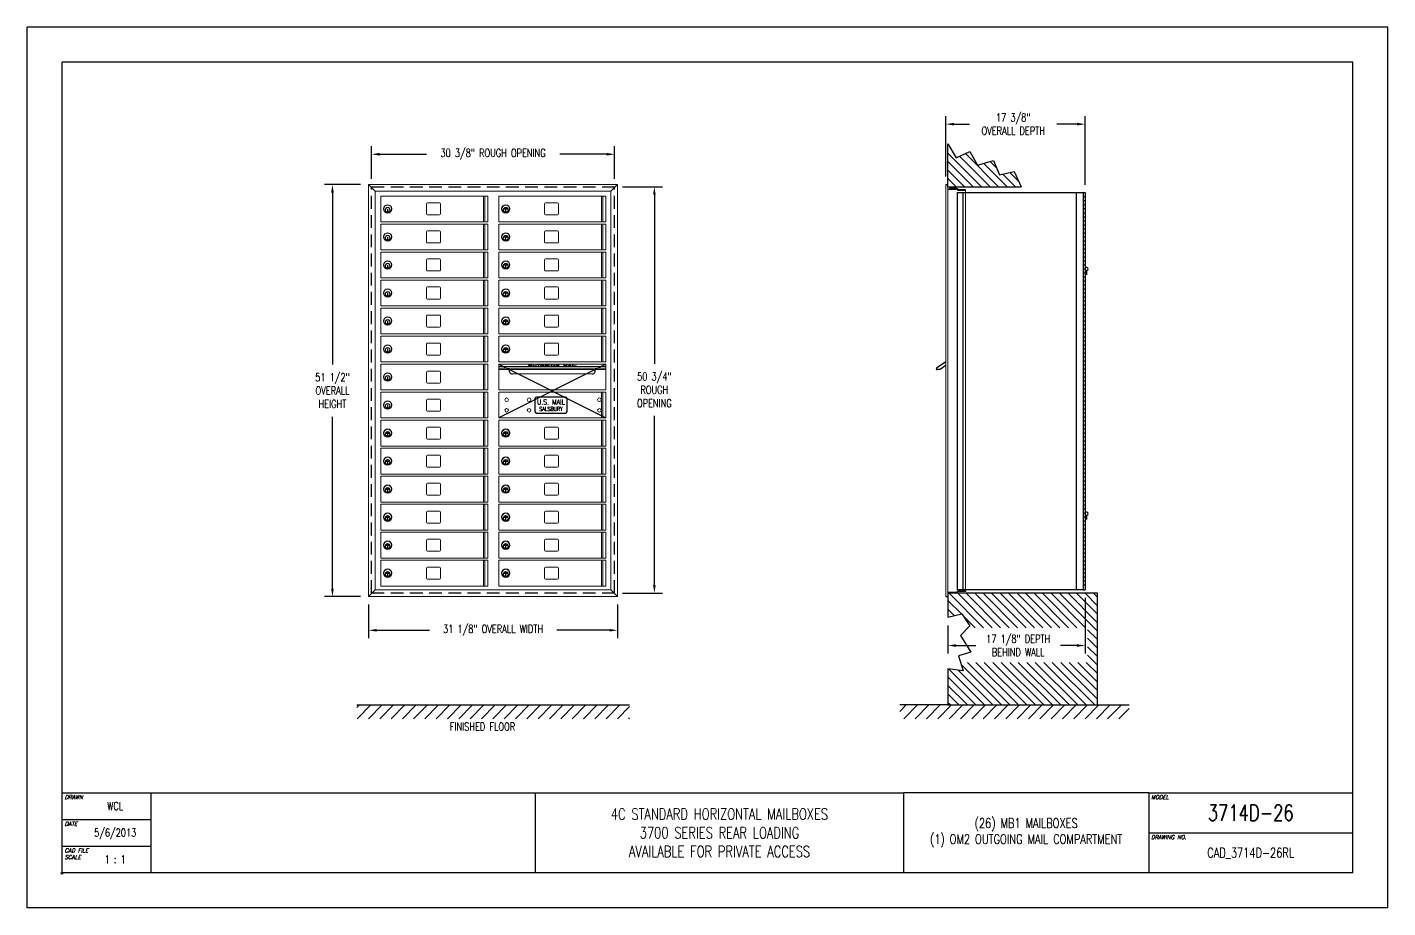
# Model space of a CAD drawing. Header units: inches. Extents: x 0 to 170, y 0 to 110.
import ezdxf
from ezdxf.enums import TextEntityAlignment as Align

# ---------------------------------------------------------------- set-up
doc = ezdxf.new("R2010")
doc.units = ezdxf.units.IN
doc.header["$MEASUREMENT"] = 0
doc.header["$PDMODE"] = 2
doc.header["$PDSIZE"] = 0.2
doc.linetypes.add('HIDDEN', pattern=[0.075, 0.05, -0.025])
doc.styles.add('Simplex Italic', font='SIMPLEX.shx', dxfattribs={"oblique": 15, "height": 3})
doc.styles.add('SQUASHED', font='simplex.shx', dxfattribs={"width": 4})
doc.styles.get("Standard").update_dxf_attribs({"font": 'simplex.shx', "width": 0.75})
doc.dimstyles.get("Standard").update_dxf_attribs({"dimtxt": 1, "dimasz": 1, "dimexe": 1, "dimexo": 1, "dimgap": 1, "dimtad": 0, "dimtih": 1, "dimtoh": 1, "dimdec": 3, "dimzin": 0, "dimdsep": 46, "dimlunit": 5, "dimtxsty": 'Standard', "dimcen": 0, "dimadec": 0, "dimazin": 0, "dimtfac": 1, "dimtdec": 3, "dimtofl": 0, "dimtmove": 0, "dimatfit": 3, "dimfxl": 1, "dimfrac": 2, "dimtolj": 1, "dimtzin": 0, "dimarcsym": 0})
pattern_1 = [(45, (-1454.6711, -186.7414), (-0.7071068, 0.7071068), [])]

# ---------------------------------------------------------------- blocks, each defined once
blk = doc.blocks.new('*D11')
at = {"color": 0, "lineweight": -2, "transparency": 16777216}
for p, q in [((132.18, 38.7), (132.18, 31.76)), ((115.04, 35.28), (115.04, 31.76)), ((116.04, 32.76), (118.53, 32.76)), ((131.18, 32.76), (129.1, 32.76))]:
    blk.add_line(p, q, dxfattribs=at)
at = {"color": 0, "lineweight": -3, "transparency": 16777216}
for points in [[(116.04, 32.93), (116.04, 32.59), (115.04, 32.76)], [(131.18, 32.93), (131.18, 32.59), (132.18, 32.76)]]:
    blk.add_solid(points, dxfattribs=at)
at = {"layer": 'Defpoints', "color": 0, "lineweight": -3, "transparency": 16777216}
for p in [(132.18, 39.7), (115.04, 36.28), (132.18, 32.76)]:
    blk.add_point(p, dxfattribs=at)
at = {"color": 0, "lineweight": -3, "transparency": 16777216, "insert": (123.82, 32.76), "char_height": 1, "attachment_point": 5}
blk.add_mtext('\\A1;17 1/8" DEPTH\\PBEHIND WALL', dxfattribs=at)
blk = doc.blocks.new('*D12')
at = {"color": 0, "lineweight": -2, "transparency": 16777216}
for p, q in [((114.78, 91.34), (114.78, 98.89)), ((132.18, 90.33), (132.18, 98.89)), ((115.78, 97.89), (117.73, 97.89)), ((131.18, 97.89), (128.66, 97.89))]:
    blk.add_line(p, q, dxfattribs=at)
at = {"color": 0, "lineweight": -3, "transparency": 16777216}
for points in [[(115.78, 98.06), (115.78, 97.73), (114.78, 97.89)], [(131.18, 98.06), (131.18, 97.73), (132.18, 97.89)]]:
    blk.add_solid(points, dxfattribs=at)
at = {"layer": 'Defpoints', "color": 0, "lineweight": -3, "transparency": 16777216}
for p in [(132.18, 97.89), (114.78, 90.34), (132.18, 89.33)]:
    blk.add_point(p, dxfattribs=at)
at = {"color": 0, "lineweight": -3, "transparency": 16777216, "insert": (123.2, 97.89), "char_height": 1, "attachment_point": 5}
blk.add_mtext('\\A1;17 3/8"\\POVERALL DEPTH', dxfattribs=at)
blk = doc.blocks.new('*D7')
at = {"color": 0, "lineweight": -2, "transparency": 16777216}
for p, q in [((74.4, 90.07), (79.36, 90.07)), ((78.36, 89.07), (78.36, 67.96)), ((78.36, 40.32), (78.36, 61.44)), ((74.4, 39.32), (79.36, 39.32))]:
    blk.add_line(p, q, dxfattribs=at)
at = {"color": 0, "lineweight": -3, "transparency": 16777216}
for points in [[(78.2, 89.07), (78.53, 89.07), (78.36, 90.07)], [(78.2, 40.32), (78.53, 40.32), (78.36, 39.32)]]:
    blk.add_solid(points, dxfattribs=at)
at = {"layer": 'Defpoints', "color": 0, "lineweight": -3, "transparency": 16777216}
for p in [(73.4, 90.07), (73.4, 39.32), (78.36, 39.32)]:
    blk.add_point(p, dxfattribs=at)
at = {"color": 0, "lineweight": -3, "transparency": 16777216, "insert": (78.36, 64.7), "char_height": 1, "attachment_point": 5}
blk.add_mtext('\\A1;50 3/4"\\PROUGH\\POPENING', dxfattribs=at)
blk = doc.blocks.new('*D8')
at = {"color": 0, "lineweight": -2, "transparency": 16777216}
for p, q in [((43.02, 91.07), (43.02, 95.13)), ((44.02, 94.13), (49.87, 94.13)), ((72.4, 94.13), (66.55, 94.13)), ((73.4, 91.07), (73.4, 95.13))]:
    blk.add_line(p, q, dxfattribs=at)
at = {"color": 0, "lineweight": -3, "transparency": 16777216}
for points in [[(44.02, 94.3), (44.02, 93.96), (43.02, 94.13)], [(72.4, 94.3), (72.4, 93.96), (73.4, 94.13)]]:
    blk.add_solid(points, dxfattribs=at)
at = {"layer": 'Defpoints', "color": 0, "lineweight": -3, "transparency": 16777216}
for p in [(73.4, 94.13), (43.02, 90.07), (73.4, 90.07)]:
    blk.add_point(p, dxfattribs=at)
at = {"color": 0, "lineweight": -3, "transparency": 16777216, "insert": (58.21, 94.13), "char_height": 1, "attachment_point": 5}
blk.add_mtext('\\A1;30 3/8" ROUGH OPENING', dxfattribs=at)
blk = doc.blocks.new('*D9')
at = {"color": 0, "lineweight": -2, "transparency": 16777216}
for p, q in [((42.66, 37.87), (42.66, 33.67)), ((73.76, 37.87), (73.76, 33.67)), ((43.66, 34.67), (50.26, 34.67)), ((72.76, 34.67), (66.16, 34.67))]:
    blk.add_line(p, q, dxfattribs=at)
at = {"color": 0, "lineweight": -3, "transparency": 16777216}
for points in [[(43.66, 34.83), (43.66, 34.5), (42.66, 34.67)], [(72.76, 34.83), (72.76, 34.5), (73.76, 34.67)]]:
    blk.add_solid(points, dxfattribs=at)
at = {"layer": 'Defpoints', "color": 0, "lineweight": -3, "transparency": 16777216}
for p in [(42.66, 38.87), (73.76, 38.87), (73.76, 34.67)]:
    blk.add_point(p, dxfattribs=at)
at = {"color": 0, "lineweight": -3, "transparency": 16777216, "insert": (58.21, 34.67), "char_height": 1, "attachment_point": 5}
blk.add_mtext('\\A1;31 1/8" OVERALL WIDTH', dxfattribs=at)
blk = doc.blocks.new('*D10')
at = {"color": 0, "lineweight": -2, "transparency": 16777216}
for p, q in [((41.66, 90.34), (37.14, 90.34)), ((38.14, 89.34), (38.14, 67.86)), ((38.14, 39.87), (38.14, 61.34)), ((41.66, 38.87), (37.14, 38.87))]:
    blk.add_line(p, q, dxfattribs=at)
at = {"color": 0, "lineweight": -3, "transparency": 16777216}
for points in [[(37.97, 89.34), (38.3, 89.34), (38.14, 90.34)], [(37.97, 39.87), (38.3, 39.87), (38.14, 38.87)]]:
    blk.add_solid(points, dxfattribs=at)
at = {"layer": 'Defpoints', "color": 0, "lineweight": -3, "transparency": 16777216}
for p in [(42.66, 90.34), (38.14, 38.87), (42.66, 38.87)]:
    blk.add_point(p, dxfattribs=at)
at = {"color": 0, "lineweight": -3, "transparency": 16777216, "insert": (38.14, 64.6), "char_height": 1, "attachment_point": 5}
blk.add_mtext('\\A1;51 1/2"\\POVERALL\\PHEIGHT', dxfattribs=at)

msp = doc.modelspace()

# ---------------------------------------------------------------- hatches: boundary and pattern name
at = {"lineweight": -3}
h = msp.add_hatch(dxfattribs=at)
h.set_pattern_fill('ANSI31', color=256, scale=6, angle=90, style=0)
h.set_pattern_definition([(135, (-1614.1793, -322.2179), (-0.5303301, -0.5303301), [])])
h.paths.add_polyline_path([(118.7516, 92.7616), (117.7898, 94.463), (116.051, 93.6863), (115.0404, 95.4246), (115.0404, 90.0737), (124.1828, 90.0737), (123.302, 91.9849), (121.4893, 91.541), (120.7494, 93.3534)])
h = msp.add_hatch(dxfattribs=at)
h.set_pattern_fill('ANSI31', color=256, scale=6, angle=90, style=0)
h.set_pattern_definition([(135, (-1614.1793, -318.7179), (-0.5303301, -0.5303301), [])])
h.paths.add_polyline_path([(115.0404, 39.3237), (115.0404, 38.8667), (115.0404, 36.2832), (116.7818, 36.7177), (117.7814, 35.239), (117.5475, 34.9891), (132.4761, 34.9891), (132.4761, 30.6512), (116.6146, 30.6512), (116.9631, 29.5885), (115.0404, 29.8452), (115.0404, 25.3337), (133.6754, 25.3337), (133.6754, 39.3237)])
h = msp.add_hatch(dxfattribs=at)
h.set_pattern_fill('ANSI31', scale=8, style=0)
h.set_pattern_definition(pattern_1)
h.paths.add_polyline_path([(75.2567, 23.6233), (75.2567, 25.3337), (41.1971, 25.3337), (41.1971, 23.6233)])
h = msp.add_hatch(dxfattribs=at)
h.set_pattern_fill('ANSI31', scale=8, style=0)
h.set_pattern_definition(pattern_1)
h.paths.add_polyline_path([(75.2567, 23.6233), (75.2567, 25.3337), (41.1971, 25.3337), (41.1971, 23.6233)])
h = msp.add_hatch(dxfattribs=at)
h.set_pattern_fill('ANSI31', scale=8, style=0)
h.set_pattern_definition([(45, (-1447.1524, -186.7414), (-0.7071068, 0.7071068), [])])
h.paths.add_polyline_path([(109.0404, 25.3337), (109.0404, 23.6233), (137.6754, 23.6233), (137.6754, 25.3337), (131.6754, 25.3337), (115.0404, 25.3337)])

# ---------------------------------------------------------------- linework, layer by layer
at = {"color": 7}
for p, q in [((170, 110), (0, 110)), ((0, 0), (0, 110)), ((170, 0), (170, 110)), ((165.625, 105.625), (4.375, 105.625)), ((4.375, 4.375), (4.375, 105.625)), ((165.625, 4.375), (165.625, 105.625)), ((15.505, 4.375), (15.505, 14.375)), ((63.5, 4.375), (63.5, 14.375)), ((4.375, 11.045), (15.505, 11.045)), ((140.125, 9.375), (165.625, 9.375)), ((4.375, 7.715), (15.505, 7.715)), ((165.625, 4.375), (4.375, 4.375)), ((170, 0), (0, 0))]:
    msp.add_line(p, q, dxfattribs=at)
at = {"color": 7, "lineweight": -3}
for p, q in [((115.0404, 90.0737), (115.0404, 95.4246)), ((115.0404, 95.4246), (116.051, 93.6863)), ((116.051, 93.6863), (117.7898, 94.463)), ((117.7898, 94.463), (118.7516, 92.7616)), ((118.7516, 92.7616), (120.7494, 93.3534)), ((120.7494, 93.3534), (121.4893, 91.541)), ((121.4893, 91.541), (123.302, 91.9849)), ((123.302, 91.9849), (124.1828, 90.0737)), ((114.7754, 90.3367), (115.0404, 90.3367)), ((115.0404, 90.0737), (124.1828, 90.0737)), ((115.0404, 89.7687), (116.1254, 89.7687)), ((116.1054, 89.8327), (115.2454, 89.8327)), ((115.2454, 89.8327), (115.2454, 89.7687)), ((116.1054, 89.7687), (116.1054, 89.8327)), ((116.1254, 89.8367), (116.1254, 89.7687)), ((116.1254, 89.8367), (116.2454, 89.8367)), ((116.2454, 89.8367), (116.2454, 89.6247)), ((116.2454, 89.6247), (117.2454, 89.6247)), ((116.2454, 89.3337), (131.9254, 89.3337)), ((116.2454, 39.6987), (116.2454, 89.3337)), ((116.3654, 89.6887), (116.3654, 89.6247)), ((117.2254, 89.6887), (116.3654, 89.6887)), ((116.9454, 39.6987), (116.9454, 89.3337)), ((117.2254, 89.6247), (117.2254, 89.6887)), ((131.0504, 89.3337), (131.0504, 39.6987)), ((131.9254, 89.3337), (131.9254, 39.6987)), ((131.9254, 89.3337), (131.9254, 39.6987)), ((132.1754, 89.3337), (132.1754, 39.6987)), ((115.0404, 39.4347), (116.1254, 39.4347)), ((115.0404, 39.3237), (115.0404, 36.2832)), ((115.0404, 39.3237), (133.6754, 39.3237)), ((115.2454, 39.3707), (115.2454, 39.4347)), ((116.1054, 39.3707), (115.2454, 39.3707)), ((116.1054, 39.4347), (116.1054, 39.3707)), ((116.1254, 39.3667), (116.1254, 39.4347)), ((116.1254, 39.3667), (116.2454, 39.3667)), ((116.2454, 39.6987), (117.2454, 39.6987)), ((131.9254, 39.6987), (116.2454, 39.6987)), ((116.2454, 39.5787), (117.2454, 39.5787)), ((116.2454, 39.3667), (116.2454, 39.5787)), ((116.3654, 39.5147), (116.3654, 39.5787)), ((117.2254, 39.5147), (116.3654, 39.5147)), ((117.2254, 39.5787), (117.2254, 39.5147)), ((133.6754, 39.3237), (133.6754, 25.3337)), ((114.7754, 38.8667), (115.0404, 38.8667)), ((115.0404, 29.8452), (115.0404, 25.3337)), ((41.1971, 25.3337), (75.2567, 25.3337)), ((41.1971, 25.3337), (75.2567, 25.3337)), ((115.0404, 25.3337), (109.0404, 25.3337)), ((115.0404, 25.3337), (133.6754, 25.3337)), ((133.6754, 25.3337), (137.6754, 25.3337))]:
    msp.add_line(p, q, dxfattribs=at)
at = {"color": 7, "linetype": 'Continuous', "lineweight": 15}
for p, q in [((115.0404, 93.8367), (115.0404, 38.8667)), ((42.6607, 90.3367), (43.4927, 89.5047)), ((42.6607, 90.3367), (73.7567, 90.3367)), ((42.6607, 38.8667), (42.6607, 90.3367)), ((42.6607, 90.3367), (73.7567, 90.3367)), ((73.7567, 90.3367), (72.9247, 89.5047)), ((73.7567, 90.3367), (73.7567, 38.8667)), ((114.7754, 90.3367), (114.7754, 38.8667)), ((43.4927, 89.5047), (72.9247, 89.5047)), ((43.4927, 39.6987), (43.4927, 89.5047)), ((44.1637, 88.9137), (57.5387, 88.9137)), ((44.1637, 88.9137), (44.1637, 85.6837)), ((57.0198, 88.9137), (57.0198, 85.6837)), ((57.1606, 88.9137), (57.1606, 85.6837)), ((57.5387, 85.6837), (57.5387, 88.9137)), ((58.9177, 88.9137), (72.2927, 88.9137)), ((58.9177, 88.9137), (58.9177, 85.6837)), ((71.7738, 88.9137), (71.7738, 85.6837)), ((71.9146, 88.9137), (71.9146, 85.6837)), ((72.2927, 85.6837), (72.2927, 88.9137)), ((72.9247, 89.5047), (72.9247, 39.6987)), ((117.2454, 89.6247), (117.2454, 39.5787)), ((45.0087, 87.2787), (45.0087, 86.9787)), ((45.0687, 87.2787), (45.0087, 87.2787)), ((45.0087, 86.9787), (45.0687, 86.9787)), ((45.0687, 86.9787), (45.0687, 87.2787)), ((49.8787, 87.9237), (49.8787, 86.6737)), ((51.5037, 88.0487), (50.0037, 88.0487)), ((51.6287, 86.6737), (51.6287, 87.9237)), ((59.7627, 87.2787), (59.7627, 86.9787)), ((59.8227, 87.2787), (59.7627, 87.2787)), ((59.7627, 86.9787), (59.8227, 86.9787)), ((59.8227, 86.9787), (59.8227, 87.2787)), ((64.6327, 87.9237), (64.6327, 86.6737)), ((66.2577, 88.0487), (64.7577, 88.0487)), ((66.3827, 86.6737), (66.3827, 87.9237)), ((44.1637, 85.6837), (57.5387, 85.6837)), ((44.1637, 85.4137), (57.5387, 85.4137)), ((44.1637, 85.4137), (44.1637, 82.1837)), ((50.0037, 86.5487), (51.5037, 86.5487)), ((57.0198, 85.4137), (57.0198, 82.1837)), ((57.1606, 85.4137), (57.1606, 82.1837)), ((57.5387, 82.1837), (57.5387, 85.4137)), ((58.9177, 85.6837), (72.2927, 85.6837)), ((58.9177, 85.4137), (72.2927, 85.4137)), ((58.9177, 85.4137), (58.9177, 82.1837)), ((64.7577, 86.5487), (66.2577, 86.5487)), ((71.7738, 85.4137), (71.7738, 82.1837)), ((71.9146, 85.4137), (71.9146, 82.1837)), ((72.2927, 82.1837), (72.2927, 85.4137)), ((45.0087, 83.7787), (45.0087, 83.4787)), ((45.0687, 83.7787), (45.0087, 83.7787)), ((45.0087, 83.4787), (45.0687, 83.4787)), ((45.0687, 83.4787), (45.0687, 83.7787)), ((49.8787, 84.4237), (49.8787, 83.1737)), ((51.5037, 84.5487), (50.0037, 84.5487)), ((51.6287, 83.1737), (51.6287, 84.4237)), ((59.7627, 83.7787), (59.7627, 83.4787)), ((59.8227, 83.7787), (59.7627, 83.7787)), ((59.7627, 83.4787), (59.8227, 83.4787)), ((59.8227, 83.4787), (59.8227, 83.7787)), ((64.6327, 84.4237), (64.6327, 83.1737)), ((66.2577, 84.5487), (64.7577, 84.5487)), ((66.3827, 83.1737), (66.3827, 84.4237)), ((44.1637, 82.1837), (57.5387, 82.1837)), ((44.1637, 81.9137), (44.1637, 78.6837)), ((44.1637, 81.9137), (57.5387, 81.9137)), ((50.0037, 83.0487), (51.5037, 83.0487)), ((57.0198, 81.9137), (57.0198, 78.6837)), ((57.1606, 81.9137), (57.1606, 78.6837)), ((57.5387, 78.6837), (57.5387, 81.9137)), ((58.9177, 82.1837), (72.2927, 82.1837)), ((58.9177, 81.9137), (58.9177, 78.6837)), ((58.9177, 81.9137), (72.2927, 81.9137)), ((64.7577, 83.0487), (66.2577, 83.0487)), ((71.7738, 81.9137), (71.7738, 78.6837)), ((71.9146, 81.9137), (71.9146, 78.6837)), ((72.2927, 78.6837), (72.2927, 81.9137)), ((45.0687, 80.2787), (45.0087, 80.2787)), ((45.0087, 80.2787), (45.0087, 79.9787)), ((45.0087, 79.9787), (45.0687, 79.9787)), ((45.0687, 79.9787), (45.0687, 80.2787)), ((49.8787, 80.9237), (49.8787, 79.6737)), ((51.5037, 81.0487), (50.0037, 81.0487)), ((51.6287, 79.6737), (51.6287, 80.9237)), ((59.8227, 80.2787), (59.7627, 80.2787)), ((59.7627, 80.2787), (59.7627, 79.9787)), ((59.7627, 79.9787), (59.8227, 79.9787)), ((59.8227, 79.9787), (59.8227, 80.2787)), ((64.6327, 80.9237), (64.6327, 79.6737)), ((66.2577, 81.0487), (64.7577, 81.0487)), ((66.3827, 79.6737), (66.3827, 80.9237)), ((44.1637, 78.6837), (57.5387, 78.6837)), ((44.1637, 78.4137), (57.5387, 78.4137)), ((44.1637, 78.4137), (44.1637, 75.1837)), ((50.0037, 79.5487), (51.5037, 79.5487)), ((57.0198, 78.4137), (57.0198, 75.1837)), ((57.1606, 78.4137), (57.1606, 75.1837)), ((57.5387, 75.1837), (57.5387, 78.4137)), ((58.9177, 78.6837), (72.2927, 78.6837)), ((58.9177, 78.4137), (72.2927, 78.4137)), ((58.9177, 78.4137), (58.9177, 75.1837)), ((64.7577, 79.5487), (66.2577, 79.5487)), ((71.7738, 78.4137), (71.7738, 75.1837)), ((71.9146, 78.4137), (71.9146, 75.1837)), ((72.2927, 75.1837), (72.2927, 78.4137)), ((45.0087, 76.7787), (45.0087, 76.4787)), ((45.0687, 76.7787), (45.0087, 76.7787)), ((45.0687, 76.4787), (45.0687, 76.7787)), ((49.8787, 77.4237), (49.8787, 76.1737)), ((51.5037, 77.5487), (50.0037, 77.5487)), ((51.6287, 76.1737), (51.6287, 77.4237)), ((59.7627, 76.7787), (59.7627, 76.4787)), ((59.8227, 76.7787), (59.7627, 76.7787)), ((59.8227, 76.4787), (59.8227, 76.7787)), ((64.6327, 77.4237), (64.6327, 76.1737)), ((66.2577, 77.5487), (64.7577, 77.5487)), ((66.3827, 76.1737), (66.3827, 77.4237)), ((44.1637, 75.1837), (57.5387, 75.1837)), ((44.1637, 74.9137), (44.1637, 71.6837)), ((44.1637, 74.9137), (57.5387, 74.9137)), ((45.0087, 76.4787), (45.0687, 76.4787)), ((50.0037, 76.0487), (51.5037, 76.0487)), ((57.0198, 74.9137), (57.0198, 71.6837)), ((57.1606, 74.9137), (57.1606, 71.6837)), ((57.5387, 71.6837), (57.5387, 74.9137)), ((58.9177, 75.1837), (72.2927, 75.1837)), ((58.9177, 74.9137), (58.9177, 71.6837)), ((58.9177, 74.9137), (72.2927, 74.9137)), ((59.7627, 76.4787), (59.8227, 76.4787)), ((64.7577, 76.0487), (66.2577, 76.0487)), ((71.7738, 74.9137), (71.7738, 71.6837)), ((71.9146, 74.9137), (71.9146, 71.6837)), ((72.2927, 71.6837), (72.2927, 74.9137)), ((45.0687, 73.2787), (45.0087, 73.2787)), ((45.0087, 73.2787), (45.0087, 72.9787)), ((45.0687, 72.9787), (45.0687, 73.2787)), ((49.8787, 73.9237), (49.8787, 72.6737)), ((51.5037, 74.0487), (50.0037, 74.0487)), ((51.6287, 72.6737), (51.6287, 73.9237)), ((59.8227, 73.2787), (59.7627, 73.2787)), ((59.7627, 73.2787), (59.7627, 72.9787)), ((59.8227, 72.9787), (59.8227, 73.2787)), ((64.6327, 73.9237), (64.6327, 72.6737)), ((66.2577, 74.0487), (64.7577, 74.0487)), ((66.3827, 72.6737), (66.3827, 73.9237)), ((44.1637, 71.6837), (57.5387, 71.6837)), ((44.1637, 71.4137), (44.1637, 68.1837)), ((44.1637, 71.4137), (57.5387, 71.4137)), ((45.0087, 72.9787), (45.0687, 72.9787)), ((50.0037, 72.5487), (51.5037, 72.5487)), ((57.0198, 71.4137), (57.0198, 68.1837)), ((57.1606, 71.4137), (57.1606, 68.1837)), ((57.5387, 68.1837), (57.5387, 71.4137)), ((58.9177, 71.6837), (72.2927, 71.6837)), ((58.9177, 71.4137), (72.2927, 71.4137)), ((58.9177, 71.4137), (58.9177, 68.1837)), ((59.7627, 72.9787), (59.8227, 72.9787)), ((64.7577, 72.5487), (66.2577, 72.5487)), ((71.7738, 71.4137), (71.7738, 68.1837)), ((71.9146, 71.4137), (71.9146, 68.1837)), ((72.2927, 68.1837), (72.2927, 71.4137)), ((45.0687, 69.7787), (45.0087, 69.7787)), ((45.0087, 69.7787), (45.0087, 69.4787)), ((45.0687, 69.4787), (45.0687, 69.7787)), ((49.8787, 70.4237), (49.8787, 69.1737)), ((51.5037, 70.5487), (50.0037, 70.5487)), ((51.6287, 69.1737), (51.6287, 70.4237)), ((59.7627, 69.7787), (59.7627, 69.4787)), ((59.8227, 69.7787), (59.7627, 69.7787)), ((59.8227, 69.4787), (59.8227, 69.7787)), ((64.6327, 70.4237), (64.6327, 69.1737)), ((66.2577, 70.5487), (64.7577, 70.5487)), ((66.3827, 69.1737), (66.3827, 70.4237)), ((44.1637, 68.1837), (57.5387, 68.1837)), ((45.0087, 69.4787), (45.0687, 69.4787)), ((50.0037, 69.0487), (51.5037, 69.0487)), ((58.9177, 68.1837), (72.2927, 68.1837)), ((59.7627, 69.4787), (59.8227, 69.4787)), ((64.7577, 69.0487), (66.2577, 69.0487)), ((44.1637, 67.9137), (57.5387, 67.9137)), ((44.1637, 67.9137), (44.1637, 64.6837)), ((49.8787, 66.9237), (49.8787, 65.6737)), ((51.5037, 67.0487), (50.0037, 67.0487)), ((51.6287, 65.6737), (51.6287, 66.9237)), ((57.0198, 67.9137), (57.0198, 64.6837)), ((57.1606, 67.9137), (57.1606, 64.6837)), ((57.5387, 64.6837), (57.5387, 67.9137)), ((58.9177, 67.9137), (58.9177, 64.6837)), ((72.2927, 64.6837), (72.2927, 67.9137)), ((44.1637, 64.6837), (57.5387, 64.6837)), ((45.0087, 66.2787), (45.0087, 65.9787)), ((45.0687, 66.2787), (45.0087, 66.2787)), ((45.0087, 65.9787), (45.0687, 65.9787)), ((45.0687, 65.9787), (45.0687, 66.2787)), ((50.0037, 65.5487), (51.5037, 65.5487)), ((44.1637, 64.4137), (44.1637, 61.1837)), ((44.1637, 64.4137), (57.5387, 64.4137)), ((49.8787, 63.4237), (49.8787, 62.1737)), ((51.5037, 63.5487), (50.0037, 63.5487)), ((51.6287, 62.1737), (51.6287, 63.4237)), ((57.0198, 64.4137), (57.0198, 61.1837)), ((57.1606, 64.4137), (57.1606, 61.1837)), ((57.5387, 61.1837), (57.5387, 64.4137)), ((58.9177, 64.4137), (58.9177, 61.1837)), ((58.9177, 64.4137), (72.2927, 64.4137)), ((71.7738, 64.4137), (71.7738, 61.1837)), ((71.9146, 64.4137), (71.9146, 61.1837)), ((72.2927, 61.1837), (72.2927, 64.4137)), ((45.0687, 62.7787), (45.0087, 62.7787)), ((45.0087, 62.7787), (45.0087, 62.4787)), ((45.0087, 62.4787), (45.0687, 62.4787)), ((45.0687, 62.4787), (45.0687, 62.7787)), ((50.0037, 62.0487), (51.5037, 62.0487)), ((44.1637, 61.1837), (57.5387, 61.1837)), ((44.1637, 60.9137), (44.1637, 57.6837)), ((44.1637, 60.9137), (57.5387, 60.9137)), ((49.8787, 59.9237), (49.8787, 58.6737)), ((51.5037, 60.0487), (50.0037, 60.0487)), ((51.6287, 58.6737), (51.6287, 59.9237)), ((57.0198, 60.9137), (57.0198, 57.6837)), ((57.1606, 60.9137), (57.1606, 57.6837)), ((57.5387, 57.6837), (57.5387, 60.9137)), ((58.9177, 61.1837), (72.2927, 61.1837)), ((58.9177, 60.9137), (72.2927, 60.9137)), ((58.9177, 60.9137), (58.9177, 57.6837)), ((64.6327, 59.9237), (64.6327, 58.6737)), ((66.2577, 60.0487), (64.7577, 60.0487)), ((66.3827, 58.6737), (66.3827, 59.9237)), ((71.7738, 60.9137), (71.7738, 57.6837)), ((71.9146, 60.9137), (71.9146, 57.6837)), ((72.2927, 57.6837), (72.2927, 60.9137)), ((45.0687, 59.2787), (45.0087, 59.2787)), ((45.0087, 59.2787), (45.0087, 58.9787)), ((45.0087, 58.9787), (45.0687, 58.9787)), ((45.0687, 58.9787), (45.0687, 59.2787)), ((50.0037, 58.5487), (51.5037, 58.5487)), ((59.7627, 59.2787), (59.7627, 58.9787)), ((59.8227, 59.2787), (59.7627, 59.2787)), ((59.7627, 58.9787), (59.8227, 58.9787)), ((59.8227, 58.9787), (59.8227, 59.2787)), ((64.7577, 58.5487), (66.2577, 58.5487)), ((44.1637, 57.6837), (57.5387, 57.6837)), ((44.1637, 57.4137), (57.5387, 57.4137)), ((44.1637, 57.4137), (44.1637, 54.1837)), ((49.8787, 56.4237), (49.8787, 55.1737)), ((51.5037, 56.5487), (50.0037, 56.5487)), ((51.6287, 55.1737), (51.6287, 56.4237)), ((57.0198, 57.4137), (57.0198, 54.1837)), ((57.1606, 57.4137), (57.1606, 54.1837)), ((57.5387, 54.1837), (57.5387, 57.4137)), ((58.9177, 57.6837), (72.2927, 57.6837)), ((58.9177, 57.4137), (72.2927, 57.4137)), ((58.9177, 57.4137), (58.9177, 54.1837)), ((64.6327, 56.4237), (64.6327, 55.1737)), ((66.2577, 56.5487), (64.7577, 56.5487)), ((66.3827, 55.1737), (66.3827, 56.4237)), ((71.7738, 57.4137), (71.7738, 54.1837)), ((71.9146, 57.4137), (71.9146, 54.1837)), ((72.2927, 54.1837), (72.2927, 57.4137)), ((45.0087, 55.7787), (45.0087, 55.4787)), ((45.0687, 55.7787), (45.0087, 55.7787)), ((45.0087, 55.4787), (45.0687, 55.4787)), ((45.0687, 55.4787), (45.0687, 55.7787)), ((50.0037, 55.0487), (51.5037, 55.0487)), ((59.8227, 55.7787), (59.7627, 55.7787)), ((59.7627, 55.7787), (59.7627, 55.4787)), ((59.7627, 55.4787), (59.8227, 55.4787)), ((59.8227, 55.4787), (59.8227, 55.7787)), ((64.7577, 55.0487), (66.2577, 55.0487)), ((44.1637, 54.1837), (57.5387, 54.1837)), ((44.1637, 53.9137), (57.5387, 53.9137)), ((44.1637, 53.9137), (44.1637, 50.6837)), ((49.8787, 52.9237), (49.8787, 51.6737)), ((51.5037, 53.0487), (50.0037, 53.0487)), ((51.6287, 51.6737), (51.6287, 52.9237)), ((57.0198, 53.9137), (57.0198, 50.6837)), ((57.1606, 53.9137), (57.1606, 50.6837)), ((57.5387, 50.6837), (57.5387, 53.9137)), ((58.9177, 54.1837), (72.2927, 54.1837)), ((58.9177, 53.9137), (72.2927, 53.9137)), ((58.9177, 53.9137), (58.9177, 50.6837)), ((64.6327, 52.9237), (64.6327, 51.6737)), ((66.2577, 53.0487), (64.7577, 53.0487)), ((66.3827, 51.6737), (66.3827, 52.9237)), ((71.7738, 53.9137), (71.7738, 50.6837)), ((71.9146, 53.9137), (71.9146, 50.6837)), ((72.2927, 50.6837), (72.2927, 53.9137)), ((45.0087, 52.2787), (45.0087, 51.9787)), ((45.0687, 52.2787), (45.0087, 52.2787)), ((45.0087, 51.9787), (45.0687, 51.9787)), ((45.0687, 51.9787), (45.0687, 52.2787)), ((50.0037, 51.5487), (51.5037, 51.5487)), ((59.8227, 52.2787), (59.7627, 52.2787)), ((59.7627, 52.2787), (59.7627, 51.9787)), ((59.7627, 51.9787), (59.8227, 51.9787)), ((59.8227, 51.9787), (59.8227, 52.2787)), ((64.7577, 51.5487), (66.2577, 51.5487)), ((44.1637, 50.6837), (57.5387, 50.6837)), ((44.1637, 50.4137), (57.5387, 50.4137)), ((44.1637, 50.4137), (44.1637, 47.1837)), ((49.8787, 49.4237), (49.8787, 48.1737)), ((51.5037, 49.5487), (50.0037, 49.5487)), ((51.6287, 48.1737), (51.6287, 49.4237)), ((57.0198, 50.4137), (57.0198, 47.1837)), ((57.1606, 50.4137), (57.1606, 47.1837)), ((57.5387, 47.1837), (57.5387, 50.4137)), ((58.9177, 50.6837), (72.2927, 50.6837)), ((58.9177, 50.4137), (72.2927, 50.4137)), ((58.9177, 50.4137), (58.9177, 47.1837)), ((64.6327, 49.4237), (64.6327, 48.1737)), ((66.2577, 49.5487), (64.7577, 49.5487)), ((66.3827, 48.1737), (66.3827, 49.4237)), ((71.7738, 50.4137), (71.7738, 47.1837)), ((71.9146, 50.4137), (71.9146, 47.1837)), ((72.2927, 47.1837), (72.2927, 50.4137)), ((45.0087, 48.7787), (45.0087, 48.4787)), ((45.0687, 48.7787), (45.0087, 48.7787)), ((45.0087, 48.4787), (45.0687, 48.4787)), ((45.0687, 48.4787), (45.0687, 48.7787)), ((50.0037, 48.0487), (51.5037, 48.0487)), ((59.8227, 48.7787), (59.7627, 48.7787)), ((59.7627, 48.7787), (59.7627, 48.4787)), ((59.7627, 48.4787), (59.8227, 48.4787)), ((59.8227, 48.4787), (59.8227, 48.7787)), ((64.7577, 48.0487), (66.2577, 48.0487)), ((44.1637, 47.1837), (57.5387, 47.1837)), ((44.1637, 46.9137), (57.5387, 46.9137)), ((44.1637, 46.9137), (44.1637, 43.6837)), ((49.8787, 45.9237), (49.8787, 44.6737)), ((51.5037, 46.0487), (50.0037, 46.0487)), ((51.6287, 44.6737), (51.6287, 45.9237)), ((57.0198, 46.9137), (57.0198, 43.6837)), ((57.1606, 46.9137), (57.1606, 43.6837)), ((57.5387, 43.6837), (57.5387, 46.9137)), ((58.9177, 47.1837), (72.2927, 47.1837)), ((58.9177, 46.9137), (72.2927, 46.9137)), ((58.9177, 46.9137), (58.9177, 43.6837)), ((64.6327, 45.9237), (64.6327, 44.6737)), ((66.2577, 46.0487), (64.7577, 46.0487)), ((66.3827, 44.6737), (66.3827, 45.9237)), ((71.7738, 46.9137), (71.7738, 43.6837)), ((71.9146, 46.9137), (71.9146, 43.6837)), ((72.2927, 43.6837), (72.2927, 46.9137)), ((45.0087, 45.2787), (45.0087, 44.9787)), ((45.0687, 45.2787), (45.0087, 45.2787)), ((45.0087, 44.9787), (45.0687, 44.9787)), ((45.0687, 44.9787), (45.0687, 45.2787)), ((50.0037, 44.5487), (51.5037, 44.5487)), ((59.8227, 45.2787), (59.7627, 45.2787)), ((59.7627, 45.2787), (59.7627, 44.9787)), ((59.7627, 44.9787), (59.8227, 44.9787)), ((59.8227, 44.9787), (59.8227, 45.2787)), ((64.7577, 44.5487), (66.2577, 44.5487)), ((44.1637, 43.6837), (57.5387, 43.6837)), ((44.1637, 43.4137), (57.5387, 43.4137)), ((44.1637, 43.4137), (44.1637, 40.1837)), ((51.5037, 42.5487), (50.0037, 42.5487)), ((57.0198, 43.4137), (57.0198, 40.1837)), ((57.1606, 43.4137), (57.1606, 40.1837)), ((57.5387, 40.1837), (57.5387, 43.4137)), ((58.9177, 43.6837), (72.2927, 43.6837)), ((58.9177, 43.4137), (72.2927, 43.4137)), ((58.9177, 43.4137), (58.9177, 40.1837)), ((66.2577, 42.5487), (64.7577, 42.5487)), ((71.7738, 43.4137), (71.7738, 40.1837)), ((71.9146, 43.4137), (71.9146, 40.1837)), ((72.2927, 40.1837), (72.2927, 43.4137)), ((45.0087, 41.7787), (45.0087, 41.4787)), ((45.0687, 41.7787), (45.0087, 41.7787)), ((45.0087, 41.4787), (45.0687, 41.4787)), ((45.0687, 41.4787), (45.0687, 41.7787)), ((49.8787, 42.4237), (49.8787, 41.1737)), ((50.0037, 41.0487), (51.5037, 41.0487)), ((51.6287, 41.1737), (51.6287, 42.4237)), ((59.8227, 41.7787), (59.7627, 41.7787)), ((59.7627, 41.7787), (59.7627, 41.4787)), ((59.7627, 41.4787), (59.8227, 41.4787)), ((59.8227, 41.4787), (59.8227, 41.7787)), ((64.6327, 42.4237), (64.6327, 41.1737)), ((64.7577, 41.0487), (66.2577, 41.0487)), ((66.3827, 41.1737), (66.3827, 42.4237)), ((42.6607, 38.8667), (43.4927, 39.6987)), ((72.9247, 39.6987), (43.4927, 39.6987)), ((44.1637, 40.1837), (57.5387, 40.1837)), ((58.9177, 40.1837), (72.2927, 40.1837)), ((73.7567, 38.8667), (72.9247, 39.6987)), ((73.7567, 38.8667), (42.6607, 38.8667))]:
    msp.add_line(p, q, dxfattribs=at)
at = {"color": 7, "linetype": 'HIDDEN', "lineweight": -3, "ltscale": 32}
for p, q in [((43.0212, 90.0737), (73.3962, 90.0737)), ((43.0212, 39.3237), (43.0212, 89.9762)), ((73.3962, 39.3237), (73.3962, 89.9762)), ((43.0212, 39.3237), (73.3962, 39.3237))]:
    msp.add_line(p, q, dxfattribs=at)
at = {"lineweight": -3}
for p, q in [((131.9254, 89.3337), (132.1754, 89.3337)), ((131.9254, 88.8337), (132.1754, 88.8337)), ((131.9254, 88.3337), (132.1754, 88.3337)), ((131.9254, 87.8337), (132.1754, 87.8337)), ((131.9254, 87.3337), (132.1754, 87.3337)), ((131.9254, 86.8337), (132.1754, 86.8337)), ((131.9254, 86.3337), (132.1754, 86.3337)), ((131.9254, 85.8337), (132.1754, 85.8337)), ((131.9254, 85.3337), (132.1754, 85.3337)), ((131.9254, 84.8337), (132.1754, 84.8337)), ((131.9254, 84.3337), (132.1754, 84.3337)), ((131.9254, 83.8337), (132.1754, 83.8337)), ((131.9254, 83.3337), (132.1754, 83.3337)), ((131.9254, 82.8337), (132.1754, 82.8337)), ((131.9254, 82.3337), (132.1754, 82.3337)), ((131.9254, 81.8337), (132.1754, 81.8337)), ((131.9254, 81.3337), (132.1754, 81.3337)), ((131.9254, 80.8337), (132.1754, 80.8337)), ((131.9254, 80.3337), (132.1754, 80.3337)), ((131.9254, 79.8337), (132.1754, 79.8337)), ((131.9254, 79.3337), (132.1754, 79.3337)), ((131.9254, 78.8337), (132.1754, 78.8337)), ((131.9254, 78.3337), (132.1754, 78.3337)), ((132.3354, 79.5912), (132.3354, 79.0612)), ((131.9254, 77.8337), (132.1754, 77.8337)), ((131.9254, 77.3337), (132.1754, 77.3337)), ((131.9254, 76.8337), (132.1754, 76.8337)), ((131.9254, 76.3337), (132.1754, 76.3337)), ((131.9254, 75.8337), (132.1754, 75.8337)), ((131.9254, 75.3337), (132.1754, 75.3337)), ((131.9254, 74.8337), (132.1754, 74.8337)), ((131.9254, 74.3337), (132.1754, 74.3337)), ((131.9254, 73.8337), (132.1754, 73.8337)), ((131.9254, 73.3337), (132.1754, 73.3337)), ((131.9254, 72.8337), (132.1754, 72.8337)), ((131.9254, 72.3337), (132.1754, 72.3337)), ((131.9254, 71.8337), (132.1754, 71.8337)), ((131.9254, 71.3337), (132.1754, 71.3337)), ((131.9254, 70.8337), (132.1754, 70.8337)), ((131.9254, 70.3337), (132.1754, 70.3337)), ((131.9254, 69.8337), (132.1754, 69.8337)), ((114.7754, 68.1837), (113.6275, 67.4083)), ((131.9254, 69.3337), (132.1754, 69.3337)), ((131.9254, 68.8337), (132.1754, 68.8337)), ((131.9254, 68.3337), (132.1754, 68.3337)), ((72.2927, 67.9137), (58.9177, 61.1837)), ((58.9177, 67.9137), (72.2927, 61.1837)), ((114.0538, 67.2437), (113.6779, 67.2437)), ((114.7754, 67.7312), (114.0538, 67.2437)), ((131.9254, 67.8337), (132.1754, 67.8337)), ((131.9254, 67.3337), (132.1754, 67.3337)), ((131.9254, 66.8337), (132.1754, 66.8337)), ((131.9254, 66.3337), (132.1754, 66.3337)), ((131.9254, 65.8337), (132.1754, 65.8337)), ((131.9254, 65.3337), (132.1754, 65.3337)), ((131.9254, 64.8337), (132.1754, 64.8337)), ((63.4457, 63.5987), (63.4457, 61.9987)), ((67.2457, 63.7987), (63.6457, 63.7987)), ((67.4457, 61.9987), (67.4457, 63.5987)), ((131.9254, 64.3337), (132.1754, 64.3337)), ((131.9254, 63.8337), (132.1754, 63.8337)), ((131.9254, 63.3337), (132.1754, 63.3337)), ((63.6457, 61.7987), (67.2457, 61.7987)), ((131.9254, 62.8337), (132.1754, 62.8337)), ((131.9254, 62.3337), (132.1754, 62.3337)), ((131.9254, 61.8337), (132.1754, 61.8337)), ((131.9254, 61.3337), (132.1754, 61.3337)), ((131.9254, 60.8337), (132.1754, 60.8337)), ((131.9254, 60.3337), (132.1754, 60.3337)), ((131.9254, 59.8337), (132.1754, 59.8337)), ((131.9254, 59.3337), (132.1754, 59.3337)), ((131.9254, 58.8337), (132.1754, 58.8337)), ((131.9254, 58.3337), (132.1754, 58.3337)), ((131.9254, 57.8337), (132.1754, 57.8337)), ((131.9254, 57.3337), (132.1754, 57.3337)), ((131.9254, 56.8337), (132.1754, 56.8337)), ((131.9254, 56.3337), (132.1754, 56.3337)), ((131.9254, 55.8337), (132.1754, 55.8337)), ((131.9254, 55.3337), (132.1754, 55.3337)), ((131.9254, 54.8337), (132.1754, 54.8337)), ((131.9254, 54.3337), (132.1754, 54.3337)), ((131.9254, 53.8337), (132.1754, 53.8337)), ((131.9254, 53.3337), (132.1754, 53.3337)), ((131.9254, 52.8337), (132.1754, 52.8337)), ((131.9254, 52.3337), (132.1754, 52.3337)), ((131.9254, 51.8337), (132.1754, 51.8337)), ((131.9254, 51.3337), (132.1754, 51.3337)), ((131.9254, 50.8337), (132.1754, 50.8337)), ((131.9254, 50.3337), (132.1754, 50.3337)), ((131.9254, 49.8337), (132.1754, 49.8337)), ((131.9254, 49.3337), (132.1754, 49.3337)), ((131.9254, 48.8337), (132.1754, 48.8337)), ((131.9254, 48.3337), (132.1754, 48.3337)), ((131.9254, 47.8337), (132.1754, 47.8337)), ((132.3354, 49.0212), (132.3354, 48.4912)), ((131.9254, 47.3337), (132.1754, 47.3337)), ((131.9254, 46.8337), (132.1754, 46.8337)), ((131.9254, 46.3337), (132.1754, 46.3337)), ((131.9254, 45.8337), (132.1754, 45.8337)), ((131.9254, 45.3337), (132.1754, 45.3337)), ((131.9254, 44.8337), (132.1754, 44.8337)), ((131.9254, 44.3337), (132.1754, 44.3337)), ((131.9254, 43.8337), (132.1754, 43.8337)), ((131.9254, 43.3337), (132.1754, 43.3337)), ((131.9254, 42.8337), (132.1754, 42.8337)), ((131.9254, 42.3337), (132.1754, 42.3337)), ((131.9254, 41.8337), (132.1754, 41.8337)), ((131.9254, 41.3337), (132.1754, 41.3337)), ((131.9254, 40.8337), (132.1754, 40.8337)), ((131.9254, 40.3337), (132.1754, 40.3337)), ((131.9254, 39.6987), (132.1754, 39.6987)), ((115.0404, 36.2832), (116.7818, 36.7177)), ((116.7818, 36.7177), (117.7814, 35.239)), ((117.7814, 35.239), (116.6219, 34.0001)), ((116.6219, 34.0001), (117.9013, 31.922)), ((117.9013, 31.922), (116.342, 31.4824)), ((116.342, 31.4824), (116.9631, 29.5885)), ((116.9631, 29.5885), (115.0404, 29.8452)), ((4.375, 14.375), (15.505, 14.375)), ((15.505, 14.375), (63.5, 14.375)), ((63.5, 14.375), (109.5, 14.375)), ((109.5, 14.375), (109.5, 4.375)), ((140.125, 14.375), (109.5, 14.375)), ((140.125, 14.375), (140.125, 4.375)), ((140.125, 14.375), (165.625, 14.375))]:
    msp.add_line(p, q, dxfattribs=at)
at = {"linetype": 'Continuous', "lineweight": 15}
for p, q in [((58.9177, 67.9137), (72.2927, 67.9137)), ((58.9177, 67.6137), (72.2928, 67.6137)), ((58.9177, 67.4237), (72.2928, 67.4237)), ((58.9177, 67.2437), (72.2928, 67.2437)), ((60.6203, 66.6837), (70.5903, 66.6837)), ((58.9177, 64.6837), (72.2927, 64.6837))]:
    msp.add_line(p, q, dxfattribs=at)
at = {"color": 7, "linetype": 'Continuous', "lineweight": 15, "extrusion": (1.83338e-14, 6.74315e-15, -1)}
for centre, radius in [((-45.0387, 87.2987), 0.525), ((-45.0387, 87.2987), 0.485), ((-45.0387, 87.1787), 0.3), ((-45.0387, 83.7987), 0.525), ((-45.0387, 83.7987), 0.485), ((-45.0387, 83.6787), 0.3), ((-45.0387, 80.2987), 0.525), ((-45.0387, 80.2987), 0.485), ((-45.0387, 80.1787), 0.3), ((-45.0387, 76.7987), 0.525), ((-45.0387, 76.7987), 0.485), ((-45.0387, 76.6787), 0.3), ((-45.0387, 73.2987), 0.525), ((-45.0387, 73.2987), 0.485), ((-45.0387, 73.1787), 0.3), ((-45.0387, 69.7987), 0.525), ((-45.0387, 69.7987), 0.485), ((-45.0387, 69.6787), 0.3), ((-45.0387, 66.2987), 0.525), ((-45.0387, 66.2987), 0.485), ((-45.0387, 66.1787), 0.3), ((-45.0387, 62.7987), 0.525), ((-45.0387, 62.7987), 0.485), ((-45.0387, 62.6787), 0.3)]:
    msp.add_circle(centre, radius, dxfattribs=at)
at = {"color": 7, "linetype": 'Continuous', "lineweight": 15}
for centre, radius in [((45.0387, 87.1787), 0.31), ((45.0387, 87.1787), 0.285), ((59.7927, 87.1787), 0.31), ((59.7927, 87.1787), 0.285), ((45.0387, 83.6787), 0.31), ((45.0387, 83.6787), 0.285), ((59.7927, 83.6787), 0.31), ((59.7927, 83.6787), 0.285), ((45.0387, 80.1787), 0.31), ((45.0387, 80.1787), 0.285), ((59.7927, 80.1787), 0.31), ((59.7927, 80.1787), 0.285), ((45.0387, 76.6787), 0.31), ((45.0387, 76.6787), 0.285), ((59.7927, 76.6787), 0.31), ((59.7927, 76.6787), 0.285), ((45.0387, 73.1787), 0.31), ((45.0387, 73.1787), 0.285), ((59.7927, 73.1787), 0.31), ((59.7927, 73.1787), 0.285), ((45.0387, 69.6787), 0.31), ((45.0387, 69.6787), 0.285), ((59.7927, 69.6787), 0.31), ((59.7927, 69.6787), 0.285), ((45.0387, 66.1787), 0.31), ((45.0387, 66.1787), 0.285), ((45.0387, 62.6787), 0.31), ((45.0387, 62.6787), 0.285), ((45.0387, 59.1787), 0.31), ((45.0387, 59.1787), 0.285), ((59.7927, 59.1787), 0.31), ((59.7927, 59.1787), 0.285), ((45.0387, 55.6787), 0.31), ((45.0387, 55.6787), 0.285), ((59.7927, 55.6787), 0.31), ((59.7927, 55.6787), 0.285), ((45.0387, 52.1787), 0.31), ((45.0387, 52.1787), 0.285), ((59.7927, 52.1787), 0.31), ((59.7927, 52.1787), 0.285), ((45.0387, 48.6787), 0.31), ((45.0387, 48.6787), 0.285), ((59.7927, 48.6787), 0.31), ((59.7927, 48.6787), 0.285), ((45.0387, 45.1787), 0.31), ((45.0387, 45.1787), 0.285), ((59.7927, 45.1787), 0.31), ((59.7927, 45.1787), 0.285), ((45.0387, 41.6787), 0.31), ((45.0387, 41.6787), 0.285), ((59.7927, 41.6787), 0.31), ((59.7927, 41.6787), 0.285)]:
    msp.add_circle(centre, radius, dxfattribs=at)
at = {"color": 7, "linetype": 'Continuous', "lineweight": 15, "extrusion": (5.68252e-15, 4.67765e-15, -1)}
for centre, radius in [((-59.7927, 87.2987), 0.525), ((-59.7927, 87.2987), 0.485), ((-59.7927, 87.1787), 0.3), ((-59.7927, 83.7987), 0.525), ((-59.7927, 83.7987), 0.485), ((-59.7927, 83.6787), 0.3), ((-59.7927, 80.2987), 0.525), ((-59.7927, 80.2987), 0.485), ((-59.7927, 80.1787), 0.3), ((-59.7927, 76.7987), 0.525), ((-59.7927, 76.7987), 0.485), ((-59.7927, 76.6787), 0.3), ((-59.7927, 73.2987), 0.525), ((-59.7927, 73.2987), 0.485), ((-59.7927, 73.1787), 0.3), ((-59.7927, 69.7987), 0.525), ((-59.7927, 69.7987), 0.485), ((-59.7927, 69.6787), 0.3), ((-45.0387, 59.2987), 0.525), ((-45.0387, 59.2987), 0.485), ((-59.7927, 59.2987), 0.525), ((-59.7927, 59.2987), 0.485), ((-45.0387, 59.1787), 0.3), ((-59.7927, 59.1787), 0.3), ((-45.0387, 55.7987), 0.525), ((-45.0387, 55.7987), 0.485), ((-59.7927, 55.7987), 0.525), ((-59.7927, 55.7987), 0.485), ((-45.0387, 55.6787), 0.3), ((-59.7927, 55.6787), 0.3), ((-45.0387, 52.2987), 0.525), ((-45.0387, 52.2987), 0.485), ((-59.7927, 52.2987), 0.525), ((-59.7927, 52.2987), 0.485), ((-45.0387, 52.1787), 0.3), ((-59.7927, 52.1787), 0.3), ((-45.0387, 48.7987), 0.525), ((-59.7927, 48.7987), 0.525), ((-45.0387, 48.7987), 0.485), ((-45.0387, 48.6787), 0.3), ((-59.7927, 48.7987), 0.485), ((-59.7927, 48.6787), 0.3), ((-45.0387, 45.2987), 0.525), ((-45.0387, 45.2987), 0.485), ((-45.0387, 45.1787), 0.3), ((-59.7927, 45.2987), 0.525), ((-59.7927, 45.2987), 0.485), ((-59.7927, 45.1787), 0.3), ((-45.0387, 41.7987), 0.525), ((-45.0387, 41.7987), 0.485), ((-45.0387, 41.6787), 0.3), ((-59.7927, 41.7987), 0.525), ((-59.7927, 41.7987), 0.485), ((-59.7927, 41.6787), 0.3)]:
    msp.add_circle(centre, radius, dxfattribs=at)
at = {"color": 7, "linetype": 'Continuous', "lineweight": 15, "extrusion": (1.09534e-15, 5.8752e-15, -1)}
for centre in [(-59.9027, 63.4547), (-62.7157, 63.4547), (-59.9027, 62.1427), (-62.7157, 62.1427)]:
    msp.add_circle(centre, 0.23, dxfattribs=at)
at = {"color": 7, "linetype": 'Continuous', "lineweight": 15, "extrusion": (9.67756e-16, 5.8504e-15, -1)}
for centre in [(-71.4977, 63.4547), (-71.4977, 62.1427)]:
    msp.add_circle(centre, 0.23, dxfattribs=at)
at = {"color": 7, "linetype": 'Continuous', "lineweight": 15}
for centre, start, end in [((50.0037, 87.9237), 90, 180), ((51.5037, 87.9237), 0, 90), ((64.7577, 87.9237), 90, 180), ((66.2577, 87.9237), 0, 90), ((50.0037, 86.6737), 180, 270), ((51.5037, 86.6737), 270, 360), ((64.7577, 86.6737), 180, 270), ((66.2577, 86.6737), 270, 360), ((50.0037, 84.4237), 90, 180), ((51.5037, 84.4237), 0, 90), ((64.7577, 84.4237), 90, 180), ((66.2577, 84.4237), 0, 90), ((50.0037, 83.1737), 180, 270), ((51.5037, 83.1737), 270, 360), ((64.7577, 83.1737), 180, 270), ((66.2577, 83.1737), 270, 360), ((50.0037, 80.9237), 90, 180), ((51.5037, 80.9237), 0, 90), ((64.7577, 80.9237), 90, 180), ((66.2577, 80.9237), 0, 90), ((50.0037, 79.6737), 180, 270), ((51.5037, 79.6737), 270, 360), ((64.7577, 79.6737), 180, 270), ((66.2577, 79.6737), 270, 360), ((50.0037, 77.4237), 90, 180), ((51.5037, 77.4237), 0, 90), ((64.7577, 77.4237), 90, 180), ((66.2577, 77.4237), 0, 90), ((50.0037, 76.1737), 180, 270), ((51.5037, 76.1737), 270, 360), ((64.7577, 76.1737), 180, 270), ((66.2577, 76.1737), 270, 360), ((50.0037, 73.9237), 90, 180), ((51.5037, 73.9237), 0, 90), ((64.7577, 73.9237), 90, 180), ((66.2577, 73.9237), 0, 90), ((50.0037, 72.6737), 180, 270), ((51.5037, 72.6737), 270, 360), ((64.7577, 72.6737), 180, 270), ((66.2577, 72.6737), 270, 360), ((50.0037, 70.4237), 90, 180), ((51.5037, 70.4237), 0, 90), ((64.7577, 70.4237), 90, 180), ((66.2577, 70.4237), 0, 90), ((50.0037, 69.1737), 180, 270), ((51.5037, 69.1737), 270, 360), ((64.7577, 69.1737), 180, 270), ((66.2577, 69.1737), 270, 360), ((50.0037, 66.9237), 90, 180), ((51.5037, 66.9237), 0, 90), ((50.0037, 65.6737), 180, 270), ((51.5037, 65.6737), 270, 360), ((50.0037, 63.4237), 90, 180), ((51.5037, 63.4237), 0, 90), ((50.0037, 62.1737), 180, 270), ((51.5037, 62.1737), 270, 360), ((50.0037, 59.9237), 90, 180), ((51.5037, 59.9237), 0, 90), ((64.7577, 59.9237), 90, 180), ((66.2577, 59.9237), 0, 90), ((50.0037, 58.6737), 180, 270), ((51.5037, 58.6737), 270, 360), ((64.7577, 58.6737), 180, 270), ((66.2577, 58.6737), 270, 360), ((50.0037, 56.4237), 90, 180), ((51.5037, 56.4237), 0, 90), ((64.7577, 56.4237), 90, 180), ((66.2577, 56.4237), 0, 90), ((50.0037, 55.1737), 180, 270), ((51.5037, 55.1737), 270, 360), ((64.7577, 55.1737), 180, 270), ((66.2577, 55.1737), 270, 360), ((50.0037, 52.9237), 90, 180), ((51.5037, 52.9237), 0, 90), ((64.7577, 52.9237), 90, 180), ((66.2577, 52.9237), 0, 90), ((50.0037, 51.6737), 180, 270), ((51.5037, 51.6737), 270, 360), ((64.7577, 51.6737), 180, 270), ((66.2577, 51.6737), 270, 360), ((50.0037, 49.4237), 90, 180), ((51.5037, 49.4237), 0, 90), ((64.7577, 49.4237), 90, 180), ((66.2577, 49.4237), 0, 90), ((50.0037, 48.1737), 180, 270), ((51.5037, 48.1737), 270, 360), ((64.7577, 48.1737), 180, 270), ((66.2577, 48.1737), 270, 360), ((50.0037, 45.9237), 90, 180), ((51.5037, 45.9237), 0, 90), ((64.7577, 45.9237), 90, 180), ((66.2577, 45.9237), 0, 90), ((50.0037, 44.6737), 180, 270), ((51.5037, 44.6737), 270, 360), ((64.7577, 44.6737), 180, 270), ((66.2577, 44.6737), 270, 360), ((50.0037, 42.4237), 90, 180), ((51.5037, 42.4237), 0, 90), ((64.7577, 42.4237), 90, 180), ((66.2577, 42.4237), 0, 90), ((50.0037, 41.1737), 180, 270), ((51.5037, 41.1737), 270, 360), ((64.7577, 41.1737), 180, 270), ((66.2577, 41.1737), 270, 360)]:
    msp.add_arc(centre, 0.125, start, end, dxfattribs=at)
at = {"lineweight": -3}
for centre, radius, start, end in [((132.3354, 79.8012), 0.21, 220.367594, 139.632406), ((60.6203, 67.0737), 0.39, 154.157587, 270), ((70.5903, 67.0737), 0.39, 270, 25.842413), ((113.6779, 67.3337), 0.09, 124.040027, 270), ((63.6457, 63.5987), 0.2, 90, 180), ((67.2457, 63.5987), 0.2, 0, 90), ((63.6457, 61.9987), 0.2, 180, 270), ((67.2457, 61.9987), 0.2, 270, 0), ((132.3354, 49.2312), 0.21, 220.367594, 139.632406)]:
    msp.add_arc(centre, radius, start, end, dxfattribs=at)
at = {"color": 7, "lineweight": -3}
for p in [(59.7927, 87.2987), (59.7927, 83.7987), (59.7927, 80.2987), (59.7927, 76.7987), (59.7927, 73.2987), (59.7927, 69.7987), (45.0387, 59.2987), (59.7927, 59.2987), (45.0387, 55.7987), (59.7927, 55.7987), (45.0387, 52.2987), (59.7927, 52.2987), (45.0387, 48.7987), (59.7927, 48.7987), (45.0387, 45.2987), (59.7927, 45.2987), (45.0387, 41.7987), (59.7927, 41.7987)]:
    msp.add_point(p, dxfattribs=at)
at = {"lineweight": -3}
msp.add_point((4.375, 4.375), dxfattribs=at)

# ---------------------------------------------------------------- texts
at = {"color": 7, "style": 'Simplex Italic', "oblique": 15}
for s, p in [('DRAWN', (4.675, 14.075)), ('MODEL', (140.425, 14.075)), ('DATE', (4.675, 10.745)), ('DRAWING NO.', (140.425, 9.065))]:
    msp.add_text(s, height=0.5, dxfattribs=at).set_placement(p, align=Align.TOP_LEFT)
at = {"color": 7, "width": 0.75}
for s, height, p in [('WCL', 1, (10.9912, 12.71)), ('5/6/2013', 1, (10.9912, 9.385)), ('CAD_3714D-26RL', 1.2, (152.875, 6.875)), ('1 : 1', 1, (10.9912, 6.05))]:
    msp.add_text(s, height=height, dxfattribs=at).set_placement(p, align=Align.MIDDLE_CENTER)
at = {"lineweight": -3, "insert": (65.6053, 67.7637), "char_height": 0.15, "width": 8, "attachment_point": 5, "style": 'SQUASHED'}
msp.add_mtext('OUTGOING MAIL', dxfattribs=at)
at = {"lineweight": -3, "attachment_point": 5}
for s, insert, char_height, width in [('U.S. MAIL', (65.4457, 63.1828), 0.64, 5.611748), ('SALSBURY', (65.4457, 62.3136), 0.5, 5.611748), ('4C STANDARD HORIZONTAL MAILBOXES\\P3700 SERIES REAR LOADING\\PAVAILABLE FOR PRIVATE ACCESS                                                    ', (86.5, 9.375), 1.4, 55.324242), ('(26) MB1 MAILBOXES\\P(1) OM2 OUTGOING MAIL COMPARTMENT                                        ', (124.8125, 9.375), 1.2, 32.585839)]:
    msp.add_mtext(s, dxfattribs=dict(at, insert=insert, char_height=char_height, width=width))
at = {"color": 7, "lineweight": -3}
for s, insert, char_height, width, attachment_point in [('FINISHED FLOOR', (52.7981, 23.1275), 1, 19.392164, 1), ('FINISHED FLOOR', (52.7981, 23.1275), 1, 19.392164, 1), ('3714D-26', (152.875, 12.875), 2, 15.53206, 2)]:
    msp.add_mtext(s, dxfattribs=dict(at, insert=insert, char_height=char_height, width=width, attachment_point=attachment_point))
at = {"color": 7, "lineweight": -3, "insert": (4.675, 7.415), "char_height": 0.5, "width": 6.133886, "attachment_point": 1, "style": 'Simplex Italic'}
msp.add_mtext('CAD FILE\\PSCALE', dxfattribs=at)

# ---------------------------------------------------------------- dimensions: what is measured, and where the dimension line sits
at = {"lineweight": -3}
dim = msp.add_linear_dim(base=(132.1754, 97.8935), p1=(114.7754, 90.3367), p2=(132.1754, 89.3337), text='<>\\POVERALL DEPTH', dimstyle='Standard', override={"dimpost": '"'}, dxfattribs=at)
dim.commit()
dim.dimension.update_dxf_attribs({"geometry": '*D12', "text_midpoint": (123.1992, 97.8935), "dimtype": 160})
at = {"color": 7, "lineweight": -3}
for base, p1, p2, text, picture, middle in [((73.3962, 94.129), (43.0212, 90.0737), (73.3962, 90.0737), '<> ROUGH OPENING', '*D8', (58.2087, 94.129)), ((73.7567, 34.6681), (42.6607, 38.8667), (73.7567, 38.8667), '<> OVERALL WIDTH', '*D9', (58.2087, 34.6681))]:
    dim = msp.add_linear_dim(base=base, p1=p1, p2=p2, text=text, dimstyle='Standard', override={"dimpost": '"'}, dxfattribs=at)
    dim.commit()
    dim.dimension.update_dxf_attribs({"geometry": picture, "text_midpoint": middle})
for base, p1, p2, text, picture, middle in [((38.1376, 38.8667), (42.6607, 90.3367), (42.6607, 38.8667), '<>\\POVERALL\\PHEIGHT', '*D10', (38.1376, 64.6017)), ((78.3649, 39.3237), (73.3962, 90.0737), (73.3962, 39.3237), '<>\\PROUGH\\POPENING', '*D7', (78.3649, 64.6987))]:
    dim = msp.add_linear_dim(base=base, p1=p1, p2=p2, angle=90, text=text, dimstyle='Standard', override={"dimpost": '"'}, dxfattribs=at)
    dim.commit()
    dim.dimension.update_dxf_attribs({"geometry": picture, "text_midpoint": middle})
dim = msp.add_linear_dim(base=(132.1754, 32.7612), p1=(115.0404, 36.2832), p2=(132.1754, 39.6987), text='<> DEPTH\\PBEHIND WALL', dimstyle='Standard', override={"dimpost": '"'}, dxfattribs=at)
dim.commit()
dim.dimension.update_dxf_attribs({"geometry": '*D11', "text_midpoint": (123.8186, 32.7612), "dimtype": 160})

doc.saveas('drawing.dxf')
